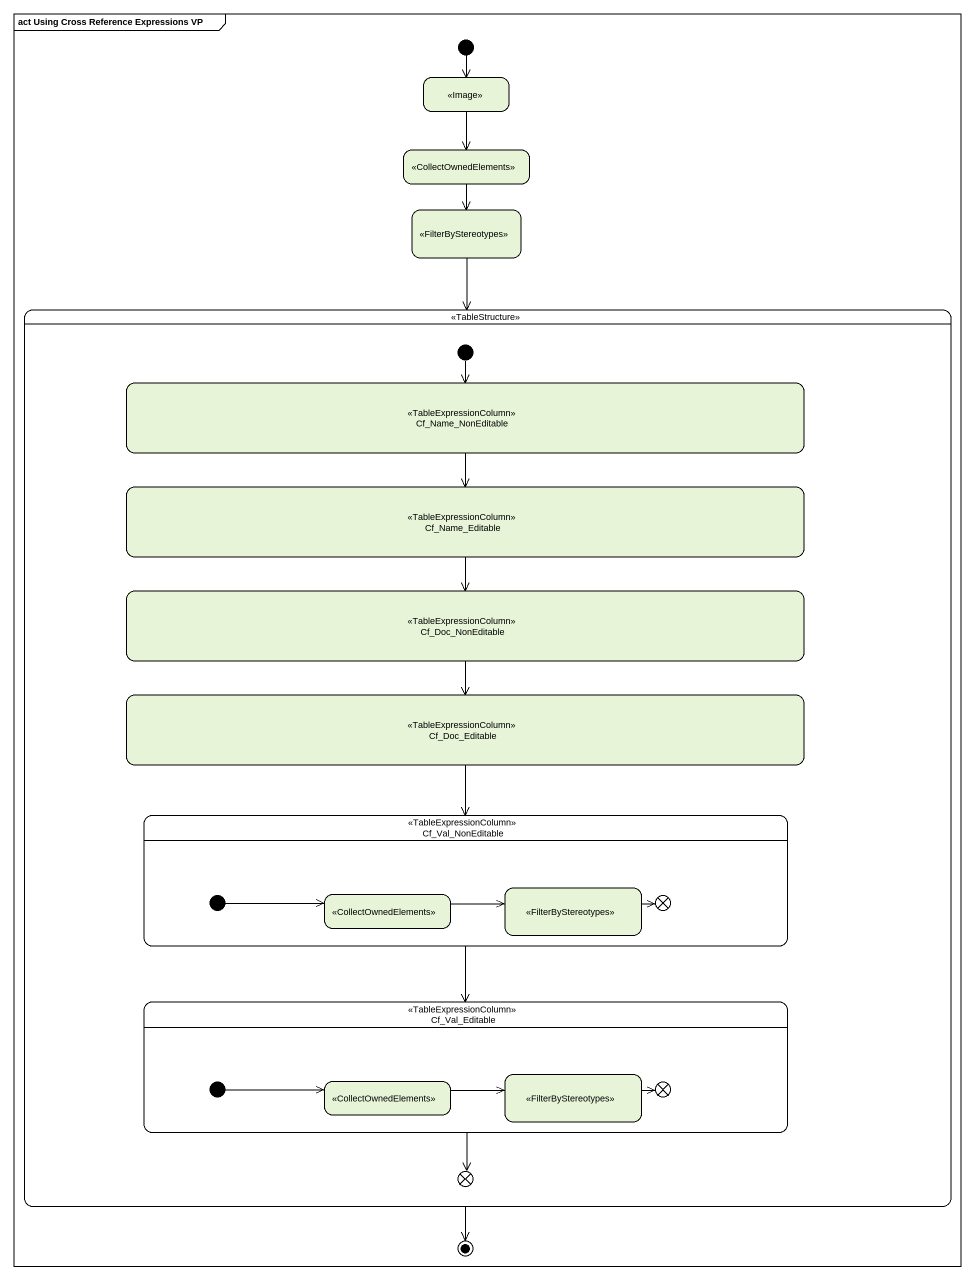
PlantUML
@startuml
mainframe act Using Cross Reference Expressions VP
hide empty description
state " " as state1 <<Image>>
state " " as state2 <<CollectOwnedElements>>
state " " as state3 <<FilterByStereotypes>>
state " " as state4 <<TableStructure>> {
  state Cf_Name_NonEditable <<TableExpressionColumn>>
  state Cf_Name_Editable <<TableExpressionColumn>>
  state Cf_Doc_NonEditable <<TableExpressionColumn>>
  state Cf_Doc_Editable <<TableExpressionColumn>>
  state Cf_Val_NonEditable <<TableExpressionColumn>> {
    state " " as state5 <<FilterByStereotypes>>
    state " " as state6 <<CollectOwnedElements>>
    state flowfinal1 <<end>>
    [*] -right-> state6
  }
  state Cf_Val_Editable <<TableExpressionColumn>> {
    state " " as state7 <<CollectOwnedElements>>
    state " " as state8 <<FilterByStereotypes>>
    state flowfinal2 <<end>>
    [*] -right-> state7
  }
  state flowfinal3 <<end>>
  [*] --> Cf_Name_NonEditable
}
[*] --> state1
state1 --> state2
state2 --> state3
state3 --> state4
Cf_Name_NonEditable --> Cf_Name_Editable
Cf_Name_Editable --> Cf_Doc_NonEditable
Cf_Doc_NonEditable --> Cf_Doc_Editable
Cf_Doc_Editable --> Cf_Val_NonEditable
Cf_Val_NonEditable --> Cf_Val_Editable
state5 -right-> flowfinal1
state6 -right-> state5
Cf_Val_Editable --> flowfinal3
state7 -right-> state8
state8 -right-> flowfinal2
state4 --> [*]
@enduml
